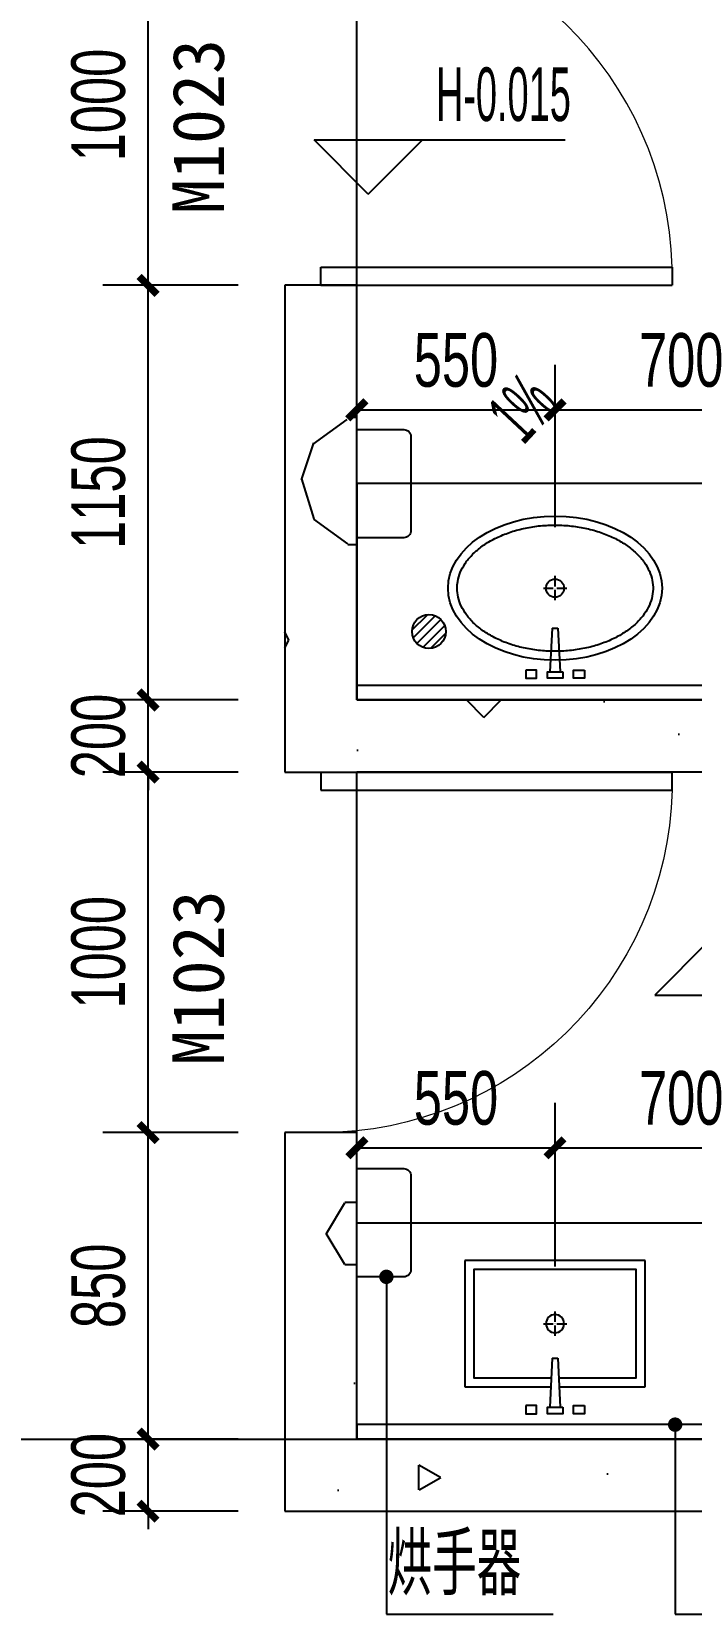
# Model space of a CAD drawing. Extents: x -26219 to 315419, y -160410 to -120810.
# Drawn here: x 278486 to 280317, y -140030 to -135640 of the extents above; entities that cross this region are included whole.
import ezdxf
from ezdxf.xclip import XClip

# ---------------------------------------------------------------- set-up
doc = ezdxf.new("R2010")
doc.units = 0
doc.header["$LTSCALE"] = 1000
doc.header["$MEASUREMENT"] = 0
doc.header["$XCLIPFRAME"] = 0
doc.linetypes.add('104-14# 核心筒$2$DOTE', pattern=[2.42, 2, -0.2, 0.02, -0.2])
for name, color, linetype in [('$0$$0$$0$A-DIM_SYMB', 3, 'Continuous'), ('$0$$0$$0$PUB_TEXT', 7, 'Continuous'), ('01-标注_尺寸', 124, 'Continuous'), ('01-标注_标高', 200, 'Continuous'), ('01-标注_符号', 200, 'Continuous'), ('02-TEXT_标注', 130, 'Continuous'), ('02-TEXT_门窗', 151, 'Continuous'), ('104-13#14# B1核心筒$0$05-填充_天正', 26, 'Continuous'), ('104-13#14# B1核心筒$0$A-E_楼梯', 171, 'Continuous'), ('104-13#14# B1核心筒$0$A_STR-砼墙', 51, 'Continuous'), ('104-14# 核心筒$0$A-C_门', 150, 'Continuous'), ('104-14# 核心筒$0$A-I_卫-洁具', 241, 'Continuous'), ('104-14# 核心筒$0$A-TECH_水', 3, 'Continuous'), ('104-14# 核心筒$0$A_STR-砌块墙', 121, 'Continuous'), ('104-14# 核心筒$2$05-填充_天正', 26, 'Continuous'), ('104-14# 核心筒$2$A_AXIS-轴线', 36, '104-14# 核心筒$2$DOTE')]:
    doc.layers.add(name, color=color, linetype=linetype)
doc.layers.add('B1幕墙$0$04-不打印_辅助线', color=165, linetype='Continuous', plot=False)
doc.styles.add('_TCH_DIM', font='ros.shx', dxfattribs={"width": 0.75, "bigfont": 'jd.shx'})
doc.styles.add('_TCH_DIM_T3', font='ros.shx', dxfattribs={"width": 0.705882, "bigfont": 'jd.shx'})
doc.styles.add('_TCH_WINDOW', font='STXIHEI_0.TTF')
doc.dimstyles.new('_TCH_ARCH&&50', dxfattribs={"dimtxt": 148.75, "dimasz": 50, "dimexe": 125, "dimexo": 150, "dimgap": 63.125, "dimtad": 1, "dimdec": 0, "dimzin": 0, "dimdsep": 46, "dimtxsty": '_TCH_DIM_T3', "dimblk": 'ARCHTICK', "dimcen": 0.09, "dimclrt": 7, "dimazin": 2, "dimtfac": 1, "dimtdec": 0, "dimtix": 1, "dimtmove": 2, "dimatfit": 3, "dimfxl": 0, "dimtolj": 1, "dimtzin": 0, "dimarcsym": 0})
pattern_1 = [(0, (531, -549), (900, 1800), [0, -1800]), (0, (-522, -792), (900, 1800), [0, -1800]), (0, (63, -810), (900, 1800), [0, -1800]), (0, (702, -279), (900, 1800), [0, -1800]), (0, (-45, -900), (900, 1800), [0, -1800]), (0, (882, 855), (900, 1800), [0, -1800]), (0, (333, 711), (900, 1800), [0, -1800]), (0, (621, 486), (900, 1800), [0, -1800]), (0, (-846, 450), (900, 1800), [0, -1800]), (0, (36, 369), (900, 1800), [0, -1800]), (0, (-306, -90), (900, 1800), [0, -1800]), (0, (-288, -765), (900, 1800), [0, -1800]), (0, (387, -837), (900, 1800), [0, -1800]), (0, (882, -45), (900, 1800), [0, -1800]), (0, (-801, -324), (900, 1800), [0, -1800]), (0, (-648, -18), (900, 1800), [0, -1800]), (0, (54, -144), (900, 1800), [0, -1800]), (0, (-198, -405), (900, 1800), [0, -1800]), (0, (-342, 189), (900, 1800), [0, -1800]), (0, (-117, 864), (900, 1800), [0, -1800]), (0, (-729, -702), (900, 1800), [0, -1800]), (0, (261, 495), (900, 1800), [0, -1800]), (0, (-576, 522), (900, 1800), [0, -1800]), (0, (-720, 756), (900, 1800), [0, -1800]), (130.60129, (771.43, 291.43), (-4499.99995, 5400.00002), [79.025, -33111.333]), (18.43495, (642.86, 325.71), (4500, 1800), [81.316, -11302.884]), (90, (642.9, 248.6), (900, 1800), [77.143, -3522.857]), (161.56505, (720, 222.86), (-4500, 1799.9999), [81.316, -11302.884]), (53.1301, (720, 222.86), (900, 1800), [85.714, -8914.285]), (135, (788.6, -694.3), (-900, 1800), [72.73, -5018.438]), (45, (685.7, -694.3), (900, 1800), [72.73, -5018.438]), (135, (737.14, -745.7), (-900, 1800), [72.73, -5018.438]), (45, (737.14, -745.7), (900, 1800), [72.73, -5018.438]), (116.565, (-77.1, 514.3), (-0.0002, 3600), [95.83, -1916.63]), (180, (-120, 600), (-900, 1800), [102.857, -1697.143]), (63.435, (-265.7, 514.3), (8e-06, 3600), [95.83, -1916.63]), (116.565, (-222.9, 428.6), (-0.0002, 3600), [95.83, -1916.63]), (0, (-222.9, 428.6), (900, 1800), [102.857, -1697.143]), (63.435, (-120, 428.6), (8e-06, 3600), [95.83, -1916.63]), (107.10273, (600, -94.286), (-2699.999897, 9000.000015), [116.584, -48848.707]), (143.97263, (565.71, 17.14), (-17099.99978, 12599.99999), [116.584, -24366.06]), (180, (471.4, 85.7), (-900, 1800), [111.43, -1688.57]), (36.02737, (265.71, 17.14), (17099.99987, 12599.99986), [116.584, -24366.06]), (71.56505, (231.43, -85.7), (2700, 9000), [108.42, -11275.778]), (107.10273, (265.714, -197.14), (-2699.999897, 9000.000015), [116.584, -48848.707]), (143.97263, (360, -265.71), (-17099.99978, 12599.99999), [116.584, -24366.06]), (0, (360, -265.7), (900, 1800), [111.43, -1688.57]), (36.02737, (471.43, -265.71), (17099.99987, 12599.99986), [116.584, -24366.06]), (71.56505, (565.71, -197.14), (2700, 9000), [108.42, -11275.778]), (150.25512, (617.14, 745.71), (-2700, 1800), [69.105, -14442.96]), (90, (557.1, 711.4), (900, 1800), [68.57, -3531.428]), (29.74488, (557.14, 711.43), (2700, 1800), [69.105, -14442.96]), (116.565, (197.1, -531.4), (-0.0002, 3600), [95.83, -1916.63]), (168.69007, (154.29, -445.71), (-8100, 1799.99995), [87.412, -18269.056]), (41.185925, (0, -488.57), (22499.999864, 19799.99983), [91.116, -38177.406]), (90, (0, -574.3), (900, 1800), [85.714, -3514.285]), (138.81407, (68.57, -634.286), (-22499.9996, 19800.000126), [91.116, -38177.406]), (16.69924, (68.57, -634.286), (29699.99978, 8999.999906), [89.488, -37495.613]), (60.9454, (154.29, -608.57), (900, 1799.999984), [88.248, -36976.018]), (109.98311, (-557.14, 222.86), (-4500.000017, 12599.999967), [100.326, -42036.592]), (155.556045, (-591.43, 317.14), (-11700.000045, 5399.99989), [103.57, -43395.394]), (24.443955, (-780, 317.14), (11700.000006, 5399.999974), [103.57, -43395.394]), (70.01689, (-814.286, 222.86), (4500.000014, 12599.99997), [100.326, -42036.592]), (109.98311, (-780, 128.57), (-4500.000017, 12599.999967), [100.326, -42036.592]), (160.0169, (-685.71, 94.29), (-4500, 1799.99992), [100.326, -20968.132]), (19.9831, (-685.71, 94.29), (4499.99998, 1800), [100.326, -20968.132]), (70.01689, (-591.43, 128.57), (4500.000014, 12599.99997), [100.326, -42036.592]), (122.00538, (111.43, 60), (-900.00012, 1799.9999), [80.863, -16900.302]), (18.43495, (-8.57, 102.86), (4500, 1800), [81.316, -11302.884]), (90, (-8.6, 25.7), (900, 1800), [77.143, -3522.857]), (161.56505, (68.57, 0), (-4500, 1799.9999), [81.316, -11302.884]), (54.46232, (68.57, 0), (6299.99999, 8999.99999), [73.734, -30894.635]), (116.565, (-411.4, -377.1), (-0.0002, 3600), [95.83, -1916.63]), (180, (-454.3, -291.4), (-900, 1800), [94.286, -1705.714]), (59.03624, (-600, -377.14), (900, 1800), [99.96, -20891.466]), (120.96376, (-548.57, -462.86), (-900.00012, 1799.99992), [99.96, -20891.466]), (0, (-548.6, -462.9), (900, 1800), [94.286, -1705.714]), (63.435, (-454.3, -462.9), (8e-06, 3600), [95.83, -1916.63])]

# ---------------------------------------------------------------- blocks, each defined once
blk = doc.blocks.new('B1幕墙')
at = {"layer": 'B1幕墙$0$04-不打印_辅助线'}
blk.add_lwpolyline([(-19723.4, 110825.4), (-17951.5, 111952.4), (-14731.3, 106889.8), (-10015.2, 109889.5), (-6726.5, 109889.5), (-6726.5, 107689.5), (-6591.5, 107689.5), (-6591.5, 96729.1), (-3286.4, 91533.1), (-3400.3, 91460.7), (-609.5, 87073), (-44109.9, 59403.8), (-49479.8, 60532), (-116340.3, 165647.4), (-95570, 173811.9), (-95423.7, 173439.7), (-115742.4, 165452.7), (-49232.7, 60888.9), (-44187.1, 59828.8), (-1077.3, 87249.5), (-3868.2, 91637.2), (-3501.1, 91870.6)], dxfattribs=at)
blk = doc.blocks.new('104-13#14# B1核心筒')
at = {"layer": '104-13#14# B1核心筒$0$05-填充_天正', "linetype": 'Continuous'}
h = blk.add_hatch(dxfattribs=at)
h.set_pattern_fill('钢筋混凝土', color=256, scale=150, style=0)
h.set_pattern_definition([(45, (0, 0), (-265.16504, 265.16504), []), (50, (0, 0), (1075.8903, -94.1282), [112.5, -1237.5]), (355, (0, 0), (-208.127, 1128.288), [90, -990]), (100.4514, (89.7, -7.8), (867.764, 1034.1593), [95.61, -1051.713]), (46.1842, (0, 300), (1600.862, -248.2785), [168.75, -1856.25]), (96.6356, (133.4, 279.3), (1401.994, 1461.177), [143.415, -1577.57]), (351.1842, (0, 300), (1401.993, 1461.178), [135, -1485]), (21, (150, 225), (895.3606, -603.9283), [112.5, -1237.5]), (326, (150, 225), (364.973, 1087.725), [90, -990]), (71.4514, (224.6, 174.7), (1260.334, 483.796), [95.61, -1051.713]), (37.5, (0, 0), (18.2398, 499.3408), [0, -978, 0, -1005, 0, -993.75]), (7.5, (0, 0), (394.6043, 591.6176), [0, -573, 0, -955.5, 0, -378.75]), (327.5, (-334.5, 0), (800.73365, -33.8323), [0, -375, 0, -1170, 0, -1552.5]), (317.5, (-484.5, 0), (874.7793, 150.1575), [0, -487.5, 0, -777, 0, -1102.5])])
h.paths.add_polyline_path([(203250, -1200), (203250, -800), (170650, -800), (170650, -1200)])
at = {"layer": '104-13#14# B1核心筒$0$A_STR-砼墙', "linetype": 'Continuous'}
for p, q in [((203250, -800), (170650, -800)), ((203250, -1200), (170650, -1200))]:
    blk.add_line(p, q, dxfattribs=at)
at = {"layer": '104-13#14# B1核心筒$0$A-E_楼梯', "rotation": 57.54087654752239}
blk.add_blockref('B1幕墙', (289197.1, 8062.4), dxfattribs=at)
blk = doc.blocks.new('104-14# 核心筒$0$jhat')
for p, q in [((-395, -250), (-395, 250)), ((-395, 250), (-45, 250)), ((-45, 250), (-45, 11.7)), ((-220, 32.3), (-220, 5)), ((-124.8, 8), (11.7, 14.4)), ((-124.8, 8), (-124.8, -8)), ((11.7, 14.4), (11.7, -14.4)), ((-225, 0), (-253.8, 0)), ((-220, -5), (-220, -32.8)), ((-186.7, 0), (-215, 0)), ((-124.8, -8), (11.7, -14.4)), ((-45, -12.4), (-45, -250)), ((-45, -250), (-395, -250))]:
    blk.add_line(p, q)
at = {"color": 8}
blk.add_lwpolyline([(-70, -11.1), (-70, -225), (-370, -225), (-370, 225), (-70, 225), (-70, 10.6)], dxfattribs=at)
for points in [[(7.2, 81.4), (30, 81.4), (30, 51.4), (7.2, 51.4)], [(11.7, -21.4), (30, -21.4), (30, 21.4), (11.7, 21.4)], [(7.2, -81.4), (30, -81.4), (30, -51.4), (7.2, -51.4)]]:
    blk.add_lwpolyline(points, close=True)
at = {"ltscale": 1000, "const_width": 0.84}
blk.add_lwpolyline([(-219.6, 0.1, 1), (-220.4, 0.1, 1)], format="xyb", close=True, dxfattribs=at)
blk.add_circle((-220, 0), 25.2)
blk = doc.blocks.new('104-14# 核心筒$0$meae')
for p, q in [((-215, 0), (-243.8, 0)), ((-210, 5), (-210, 32.8)), ((-176.7, 0), (-205, 0)), ((-99.5, 8), (21.7, 14.4)), ((-99.5, -8), (-99.5, 8)), ((21.7, -14.4), (21.7, 14.4)), ((-210, -32.3), (-210, -5)), ((-99.5, -8), (21.7, -14.4))]:
    blk.add_line(p, q)
for points in [[(17.2, 81.4), (40, 81.4), (40, 51.4), (17.2, 51.4)], [(21.7, 21.4), (40, 21.4), (40, -21.4), (21.7, -21.4)], [(17.2, -81.4), (40, -81.4), (40, -51.4), (17.2, -51.4)]]:
    blk.add_lwpolyline(points, close=True)
at = {"const_width": 0.84}
blk.add_lwpolyline([(-209.6, -0.1, -1), (-210.4, -0.1, -1)], format="xyb", close=True, dxfattribs=at)
blk.add_circle((-210, 0), 25.2)
blk.add_ellipse((-210, 0), major_axis=(0, -296.8), ratio=0.673766)
at = {"color": 8}
blk.add_open_spline([(-210, -271.8), (-201.6, -271.8), (-193.3, -270.9), (-176.6, -267), (-168.2, -264.1), (-151.7, -256.3), (-143.6, -251.4), (-127.7, -239.7), (-119.9, -232.8), (-105, -217.1), (-97.9, -208.3), (-84.5, -189), (-78.3, -178.5), (-66.9, -156.1), (-61.7, -144.2), (-52.7, -119.1), (-48.8, -106), (-42.4, -79), (-39.9, -65.1), (-36.4, -36.9), (-35.4, -22.5), (-34.8, 6.2), (-35.3, 20.7), (-37.7, 49.2), (-39.6, 63.3), (-45, 90.9), (-48.3, 104.3), (-56.4, 130.2), (-61.1, 142.6), (-71.6, 166.1), (-77.5, 177.1), (-90.2, 197.7), (-97, 207.1), (-111.4, 224.2), (-118.9, 231.8), (-134.5, 245.1), (-142.5, 250.8), (-158.9, 260.1), (-167.2, 263.7), (-183.8, 269), (-192.2, 270.7), (-208.9, 272.2), (-217.3, 271.9), (-234, 269.5), (-242.4, 267.4), (-259, 261.1), (-267.2, 256.9), (-283.4, 246.7), (-291.3, 240.5), (-306.7, 226.3), (-314.1, 218.2), (-328.1, 200.2), (-334.7, 190.4), (-346.9, 169), (-352.4, 157.6), (-362.4, 133.5), (-366.8, 120.8), (-374.2, 94.4), (-377.2, 80.8), (-381.8, 52.9), (-383.4, 38.7), (-385.1, 10.1), (-385.2, -4.4), (-383.9, -33.1), (-382.5, -47.4), (-378.3, -75.4), (-375.4, -89.1), (-368.4, -115.7), (-364.2, -128.5), (-354.5, -153), (-349.1, -164.6), (-337.2, -186.3), (-330.7, -196.4), (-316.9, -214.8), (-309.6, -223.2), (-294.4, -237.9), (-286.5, -244.3), (-270.4, -255.1), (-262.2, -259.5), (-245.6, -266.3), (-237.3, -268.8), (-222.6, -271.3), (-216.3, -271.8), (-210, -271.8)], degree=3, knots=[0, 0, 0, 0, 0.154173, 0.154173, 0.308346, 0.308346, 0.462518, 0.462518, 0.616691, 0.616691, 0.770864, 0.770864, 0.925037, 0.925037, 1.07921, 1.07921, 1.233382, 1.233382, 1.387555, 1.387555, 1.541728, 1.541728, 1.695901, 1.695901, 1.850074, 1.850074, 2.004247, 2.004247, 2.158419, 2.158419, 2.312592, 2.312592, 2.466765, 2.466765, 2.620938, 2.620938, 2.775111, 2.775111, 2.929283, 2.929283, 3.083456, 3.083456, 3.237629, 3.237629, 3.391802, 3.391802, 3.545975, 3.545975, 3.700147, 3.700147, 3.85432, 3.85432, 4.008493, 4.008493, 4.162666, 4.162666, 4.316839, 4.316839, 4.471011, 4.471011, 4.625184, 4.625184, 4.779357, 4.779357, 4.93353, 4.93353, 5.087703, 5.087703, 5.241876, 5.241876, 5.396048, 5.396048, 5.550221, 5.550221, 5.704394, 5.704394, 5.858567, 5.858567, 6.01274, 6.01274, 6.166912, 6.166912, 6.283185, 6.283185, 6.283185, 6.283185], dxfattribs=at)
blk = doc.blocks.new('104-14# 核心筒$0$$DorLib2D$00000001')
for p, q in [((0.45, 0.975), (0.5, 0.975)), ((0.45, 0), (0.45, 0.975)), ((0.5, 0), (0.5, 0.975)), ((0.5, 0), (0.45, 0))]:
    blk.add_line(p, q)
at = {"lineweight": 13}
blk.add_arc((0.475, 0), 0.975, 91.4693, 180, dxfattribs=at)
blk = doc.blocks.new('104-14# 核心筒$0$$TwtSys$00000141')
for p, q in [((-94.2, 7.7), (-10.1, 91.8)), ((-94.2, 7.7), (-10.1, 91.8)), ((-87.2, -35.1), (35.1, 87.2)), ((-87.2, -35.1), (35.1, 87.2)), ((-66.5, -66.5), (66.5, 66.5)), ((-66.5, -66.5), (66.5, 66.5)), ((-32.4, -87.1), (87.6, 32.9)), ((-32.4, -87.1), (87.6, 32.9)), ((11.4, -92.3), (92.3, -11.4)), ((11.4, -92.3), (92.3, -11.4))]:
    blk.add_line(p, q)
blk.add_circle((0, 0), 94)
blk.add_circle((0, 0), 94)
blk = doc.blocks.new('104-14# 核心筒')
at = {"layer": '104-14# 核心筒$2$05-填充_天正'}
h = blk.add_hatch(dxfattribs=at)
h.set_pattern_fill('加气混凝土', color=256, scale=150, style=0)
h.set_pattern_definition(pattern_1)
h.paths.add_polyline_path([(35600, 98850), (35600, 100000), (35400, 100000), (35400, 98750), (35533.3, 98750)])
h = blk.add_hatch(dxfattribs=at)
h.set_pattern_fill('加气混凝土', color=256, scale=150, style=0)
h.set_pattern_definition(pattern_1)
h.paths.add_polyline_path([(37500, 98783.3), (37400, 98850), (35600, 98850), (35533.3, 98750), (35600, 98650), (37500, 98650)])
h = blk.add_hatch(dxfattribs=at)
h.set_pattern_fill('加气混凝土', color=256, scale=150, style=0)
h.set_pattern_definition(pattern_1)
h.paths.add_polyline_path([(35400, 98750), (35400, 98650), (35600, 98650), (35533.3, 98750)])
h = blk.add_hatch(dxfattribs=at)
h.set_pattern_fill('加气混凝土', color=256, scale=150, style=0)
h.set_pattern_definition(pattern_1)
h.paths.add_polyline_path([(35600, 96800), (35600, 97650), (35400, 97650), (35400, 96600)])
h = blk.add_hatch(dxfattribs=at)
h.set_pattern_fill('加气混凝土', color=256, scale=150, style=0)
h.set_pattern_definition(pattern_1)
h.paths.add_polyline_path([(35600, 96800), (35400, 96600), (37500, 96600), (37500, 96733.3), (37400, 96800)])
at = {"layer": '104-14# 核心筒$0$A-C_门'}
for p, q in [((35600, 100000), (35600, 101000)), ((35600, 97650), (35600, 98650))]:
    blk.add_line(p, q, dxfattribs=at)
at = {"layer": '104-14# 核心筒$0$A-I_卫-洁具', "ltscale": 0.1}
for points in [[(35600, 99300), (35600, 99600), (35730, 99600, -0.414214), (35750, 99580), (35750, 99320, -0.414214), (35730, 99300)], [(35600, 97250), (35600, 97550), (35730, 97550, -0.414214), (35750, 97530), (35750, 97270, -0.414214), (35730, 97250)]]:
    blk.add_lwpolyline(points, format="xyb", close=True, dxfattribs=at)
for points in [[(35600, 98850), (37400, 98850), (37400, 99450), (35600, 99450)], [(35600, 98850), (37400, 98850), (37400, 98890), (35600, 98890)], [(37400, 96800), (35600, 96800), (35600, 97400), (37400, 97400)], [(35600, 96800), (37400, 96800), (37400, 96840), (35600, 96840)]]:
    blk.add_lwpolyline(points, close=True, dxfattribs=at)
at = {"layer": '104-14# 核心筒$0$A_STR-砌块墙'}
for p, q in [((35600, 100000), (35400, 100000)), ((35400, 100000), (35400, 98750)), ((35600, 98850), (35600, 100000)), ((37400, 98850), (35600, 98850)), ((35400, 98750), (35400, 98650)), ((35400, 98650), (35600, 98650)), ((37500, 98650), (35600, 98650)), ((35600, 97650), (35400, 97650)), ((35400, 97650), (35400, 96600)), ((35600, 96800), (35600, 97650)), ((35600, 96800), (37400, 96800)), ((35400, 96600), (37500, 96600))]:
    blk.add_line(p, q, dxfattribs=at)
at = {"layer": '104-14# 核心筒$2$A_AXIS-轴线'}
blk.add_line((-9370.1, 96800), (120259.9, 96800), dxfattribs=at)
at = {"layer": '104-14# 核心筒$0$A-C_门', "yscale": -1000, "zscale": 200, "rotation": 89.99999999999795}
for p, xscale in [((35500, 100500), -1000), ((35500, 98150), 1000)]:
    blk.add_blockref('104-14# 核心筒$0$$DorLib2D$00000001', p, dxfattribs=dict(at, xscale=xscale))
at = {"layer": '104-14# 核心筒$0$A-I_卫-洁具', "ltscale": 0.1, "rotation": 270}
blk.add_blockref('104-14# 核心筒$0$meae', (36150, 98950), dxfattribs=at)
at = {"layer": '104-14# 核心筒$0$A-I_卫-洁具', "ltscale": 0.1, "xscale": -1, "rotation": 90}
blk.add_blockref('104-14# 核心筒$0$jhat', (36150, 96900), dxfattribs=at)
at = {"layer": '104-14# 核心筒$0$A-TECH_水', "xscale": 0.5, "yscale": 0.5, "zscale": 0.5}
blk.add_blockref('104-14# 核心筒$0$$TwtSys$00000141', (35800, 99039.6), dxfattribs=at)
blk = doc.blocks.new('_ArchTick')
at = {"color": 0, "linetype": 'ByBlock', "const_width": 0.4}
blk.add_lwpolyline([(-0.5, -0.5), (0.5, 0.5)], dxfattribs=at)
blk = doc.blocks.new('*D1600')
at = {"layer": '01-标注_尺寸', "color": 0, "lineweight": -2, "transparency": 16777216}
for p, q in [((279388.7, -137014), (279388.7, -136563.9)), ((279938.7, -137014), (279938.7, -136563.9)), ((279388.7, -136688.9), (279938.7, -136688.9))]:
    blk.add_line(p, q, dxfattribs=at)
at = {"layer": 'Defpoints', "color": 0, "transparency": 16777216}
for p in [(279938.7, -136688.9), (279388.7, -137164), (279938.7, -137164)]:
    blk.add_point(p, dxfattribs=at)
at = {"layer": '01-标注_尺寸', "color": 0, "lineweight": -2, "transparency": 16777216, "xscale": 50, "yscale": 50, "zscale": 50, "rotation": 180}
blk.add_blockref('_ArchTick', (279388.7, -136688.9), dxfattribs=at)
at = {"layer": '01-标注_尺寸', "color": 0, "lineweight": -2, "transparency": 16777216, "xscale": 50, "yscale": 50, "zscale": 50}
blk.add_blockref('_ArchTick', (279938.7, -136688.9), dxfattribs=at)
at = {"layer": '01-标注_尺寸', "color": 7, "transparency": 16777216, "insert": (279663.7, -136551.4), "char_height": 148.75, "attachment_point": 5, "style": '_TCH_DIM_T3'}
blk.add_mtext('\\A1;550', dxfattribs=at)
blk = doc.blocks.new('*D1601')
at = {"layer": '01-标注_尺寸', "color": 0, "lineweight": -2, "transparency": 16777216}
for p, q in [((279938.7, -137014), (279938.7, -136563.9)), ((280638.7, -137014), (280638.7, -136563.9)), ((279938.7, -136688.9), (280638.7, -136688.9))]:
    blk.add_line(p, q, dxfattribs=at)
at = {"layer": 'Defpoints', "color": 0, "transparency": 16777216}
for p in [(280638.7, -136688.9), (279938.7, -137164), (280638.7, -137164)]:
    blk.add_point(p, dxfattribs=at)
at = {"layer": '01-标注_尺寸', "color": 0, "lineweight": -2, "transparency": 16777216, "xscale": 50, "yscale": 50, "zscale": 50, "rotation": 180}
blk.add_blockref('_ArchTick', (279938.7, -136688.9), dxfattribs=at)
at = {"layer": '01-标注_尺寸', "color": 0, "lineweight": -2, "transparency": 16777216, "xscale": 50, "yscale": 50, "zscale": 50}
blk.add_blockref('_ArchTick', (280638.7, -136688.9), dxfattribs=at)
at = {"layer": '01-标注_尺寸', "color": 7, "transparency": 16777216, "insert": (280288.7, -136551.4), "char_height": 148.75, "attachment_point": 5, "style": '_TCH_DIM_T3'}
blk.add_mtext('\\A1;700', dxfattribs=at)
blk = doc.blocks.new('*D1610')
at = {"layer": '01-标注_尺寸', "color": 0, "lineweight": -2, "transparency": 16777216}
for p, q in [((278809.2, -139543.4), (278809.2, -139493.4)), ((279058.9, -139543.4), (278684.2, -139543.4)), ((278809.2, -139743.4), (278809.2, -139543.4)), ((279058.9, -139743.4), (278684.2, -139743.4)), ((278809.2, -139743.4), (278809.2, -139793.4))]:
    blk.add_line(p, q, dxfattribs=at)
at = {"layer": 'Defpoints', "color": 0, "transparency": 16777216}
for p in [(278809.2, -139543.4), (279208.9, -139543.4), (279208.9, -139743.4)]:
    blk.add_point(p, dxfattribs=at)
at = {"layer": '01-标注_尺寸', "color": 0, "lineweight": -2, "transparency": 16777216, "xscale": 50, "yscale": 50, "zscale": 50}
for p, rotation in [((278809.2, -139543.4), 270), ((278809.2, -139743.4), 90)]:
    blk.add_blockref('_ArchTick', p, dxfattribs=dict(at, rotation=rotation))
at = {"layer": '01-标注_尺寸', "color": 7, "transparency": 16777216, "insert": (278671.7, -139643.4), "char_height": 148.75, "attachment_point": 5, "rotation": 90, "style": '_TCH_DIM_T3'}
blk.add_mtext('\\A1;200', dxfattribs=at)
blk = doc.blocks.new('*D1611')
at = {"layer": '01-标注_尺寸', "color": 0, "lineweight": -2, "transparency": 16777216}
for p, q in [((279058.9, -138693.4), (278684.2, -138693.4)), ((278809.2, -139543.4), (278809.2, -138693.4)), ((279058.9, -139543.4), (278684.2, -139543.4))]:
    blk.add_line(p, q, dxfattribs=at)
at = {"layer": 'Defpoints', "color": 0, "transparency": 16777216}
for p in [(278809.2, -138693.4), (279208.9, -138693.4), (279208.9, -139543.4)]:
    blk.add_point(p, dxfattribs=at)
at = {"layer": '01-标注_尺寸', "color": 0, "lineweight": -2, "transparency": 16777216, "xscale": 50, "yscale": 50, "zscale": 50}
for p, rotation in [((278809.2, -138693.4), 90), ((278809.2, -139543.4), 270)]:
    blk.add_blockref('_ArchTick', p, dxfattribs=dict(at, rotation=rotation))
at = {"layer": '01-标注_尺寸', "color": 7, "transparency": 16777216, "insert": (278671.7, -139118.4), "char_height": 148.75, "attachment_point": 5, "rotation": 90, "style": '_TCH_DIM_T3'}
blk.add_mtext('\\A1;850', dxfattribs=at)
blk = doc.blocks.new('*D1612')
at = {"layer": '01-标注_尺寸', "color": 0, "lineweight": -2, "transparency": 16777216}
for p, q in [((279058.9, -137693.4), (278684.2, -137693.4)), ((278809.2, -138693.4), (278809.2, -137693.4)), ((279058.9, -138693.4), (278684.2, -138693.4))]:
    blk.add_line(p, q, dxfattribs=at)
at = {"layer": 'Defpoints', "color": 0, "transparency": 16777216}
for p in [(278809.2, -137693.4), (279208.9, -137693.4), (279208.9, -138693.4)]:
    blk.add_point(p, dxfattribs=at)
at = {"layer": '01-标注_尺寸', "color": 0, "lineweight": -2, "transparency": 16777216, "xscale": 50, "yscale": 50, "zscale": 50}
for p, rotation in [((278809.2, -137693.4), 90), ((278809.2, -138693.4), 270)]:
    blk.add_blockref('_ArchTick', p, dxfattribs=dict(at, rotation=rotation))
at = {"layer": '01-标注_尺寸', "color": 7, "transparency": 16777216, "insert": (278671.7, -138193.4), "char_height": 148.75, "attachment_point": 5, "rotation": 90, "style": '_TCH_DIM_T3'}
blk.add_mtext('\\A1;1000', dxfattribs=at)
blk = doc.blocks.new('*D1613')
at = {"layer": '01-标注_尺寸', "color": 0, "lineweight": -2, "transparency": 16777216}
for p, q in [((278809.2, -137493.4), (278809.2, -137443.4)), ((279058.9, -137493.4), (278684.2, -137493.4)), ((278809.2, -137693.4), (278809.2, -137493.4)), ((279058.9, -137693.4), (278684.2, -137693.4)), ((278809.2, -137693.4), (278809.2, -137743.4))]:
    blk.add_line(p, q, dxfattribs=at)
at = {"layer": 'Defpoints', "color": 0, "transparency": 16777216}
for p in [(278809.2, -137493.4), (279208.9, -137493.4), (279208.9, -137693.4)]:
    blk.add_point(p, dxfattribs=at)
at = {"layer": '01-标注_尺寸', "color": 0, "lineweight": -2, "transparency": 16777216, "xscale": 50, "yscale": 50, "zscale": 50}
for p, rotation in [((278809.2, -137493.4), 270), ((278809.2, -137693.4), 90)]:
    blk.add_blockref('_ArchTick', p, dxfattribs=dict(at, rotation=rotation))
at = {"layer": '01-标注_尺寸', "color": 7, "transparency": 16777216, "insert": (278671.7, -137593.4), "char_height": 148.75, "attachment_point": 5, "rotation": 90, "style": '_TCH_DIM_T3'}
blk.add_mtext('\\A1;200', dxfattribs=at)
blk = doc.blocks.new('*D1614')
at = {"layer": '01-标注_尺寸', "color": 0, "lineweight": -2, "transparency": 16777216}
for p, q in [((279058.9, -136343.4), (278684.2, -136343.4)), ((278809.2, -137493.4), (278809.2, -136343.4)), ((279058.9, -137493.4), (278684.2, -137493.4))]:
    blk.add_line(p, q, dxfattribs=at)
at = {"layer": 'Defpoints', "color": 0, "transparency": 16777216}
for p in [(278809.2, -136343.4), (279208.9, -136343.4), (279208.9, -137493.4)]:
    blk.add_point(p, dxfattribs=at)
at = {"layer": '01-标注_尺寸', "color": 0, "lineweight": -2, "transparency": 16777216, "xscale": 50, "yscale": 50, "zscale": 50}
for p, rotation in [((278809.2, -136343.4), 90), ((278809.2, -137493.4), 270)]:
    blk.add_blockref('_ArchTick', p, dxfattribs=dict(at, rotation=rotation))
at = {"layer": '01-标注_尺寸', "color": 7, "transparency": 16777216, "insert": (278671.7, -136918.4), "char_height": 148.75, "attachment_point": 5, "rotation": 90, "style": '_TCH_DIM_T3'}
blk.add_mtext('\\A1;1150', dxfattribs=at)
blk = doc.blocks.new('*D1615')
at = {"layer": '01-标注_尺寸', "color": 0, "lineweight": -2, "transparency": 16777216}
for p, q in [((279058.9, -135343.4), (278684.2, -135343.4)), ((278809.2, -136343.4), (278809.2, -135343.4)), ((279058.9, -136343.4), (278684.2, -136343.4))]:
    blk.add_line(p, q, dxfattribs=at)
at = {"layer": 'Defpoints', "color": 0, "transparency": 16777216}
for p in [(278809.2, -135343.4), (279208.9, -135343.4), (279208.9, -136343.4)]:
    blk.add_point(p, dxfattribs=at)
at = {"layer": '01-标注_尺寸', "color": 0, "lineweight": -2, "transparency": 16777216, "xscale": 50, "yscale": 50, "zscale": 50}
for p, rotation in [((278809.2, -135343.4), 90), ((278809.2, -136343.4), 270)]:
    blk.add_blockref('_ArchTick', p, dxfattribs=dict(at, rotation=rotation))
at = {"layer": '01-标注_尺寸', "color": 7, "transparency": 16777216, "insert": (278671.7, -135843.4), "char_height": 148.75, "attachment_point": 5, "rotation": 90, "style": '_TCH_DIM_T3'}
blk.add_mtext('\\A1;1000', dxfattribs=at)
blk = doc.blocks.new('*D1666')
at = {"layer": '01-标注_尺寸', "color": 0, "lineweight": -2, "transparency": 16777216}
for p, q in [((279388.7, -139064.7), (279388.7, -138610.6)), ((279938.7, -139064.7), (279938.7, -138610.6)), ((279388.7, -138735.6), (279938.7, -138735.6))]:
    blk.add_line(p, q, dxfattribs=at)
at = {"layer": 'Defpoints', "color": 0, "transparency": 16777216}
for p in [(279938.7, -138735.6), (279388.7, -139214.7), (279938.7, -139214.7)]:
    blk.add_point(p, dxfattribs=at)
at = {"layer": '01-标注_尺寸', "color": 0, "lineweight": -2, "transparency": 16777216, "xscale": 50, "yscale": 50, "zscale": 50, "rotation": 180}
blk.add_blockref('_ArchTick', (279388.7, -138735.6), dxfattribs=at)
at = {"layer": '01-标注_尺寸', "color": 0, "lineweight": -2, "transparency": 16777216, "xscale": 50, "yscale": 50, "zscale": 50}
blk.add_blockref('_ArchTick', (279938.7, -138735.6), dxfattribs=at)
at = {"layer": '01-标注_尺寸', "color": 7, "transparency": 16777216, "insert": (279663.7, -138598.1), "char_height": 148.75, "attachment_point": 5, "style": '_TCH_DIM_T3'}
blk.add_mtext('\\A1;550', dxfattribs=at)
blk = doc.blocks.new('*D1667')
at = {"layer": '01-标注_尺寸', "color": 0, "lineweight": -2, "transparency": 16777216}
for p, q in [((279938.7, -139064.7), (279938.7, -138610.6)), ((280638.7, -139064.7), (280638.7, -138610.6)), ((279938.7, -138735.6), (280638.7, -138735.6))]:
    blk.add_line(p, q, dxfattribs=at)
at = {"layer": 'Defpoints', "color": 0, "transparency": 16777216}
for p in [(280638.7, -138735.6), (279938.7, -139214.7), (280638.7, -139214.7)]:
    blk.add_point(p, dxfattribs=at)
at = {"layer": '01-标注_尺寸', "color": 0, "lineweight": -2, "transparency": 16777216, "xscale": 50, "yscale": 50, "zscale": 50, "rotation": 180}
blk.add_blockref('_ArchTick', (279938.7, -138735.6), dxfattribs=at)
at = {"layer": '01-标注_尺寸', "color": 0, "lineweight": -2, "transparency": 16777216, "xscale": 50, "yscale": 50, "zscale": 50}
blk.add_blockref('_ArchTick', (280638.7, -138735.6), dxfattribs=at)
at = {"layer": '01-标注_尺寸', "color": 7, "transparency": 16777216, "insert": (280288.7, -138598.1), "char_height": 148.75, "attachment_point": 5, "style": '_TCH_DIM_T3'}
blk.add_mtext('\\A1;700', dxfattribs=at)

msp = doc.modelspace()

# ---------------------------------------------------------------- linework, layer by layer
at = {"layer": '$0$$0$$0$A-DIM_SYMB'}
msp.add_lwpolyline([(280072.9, -136628.1, 0, 0, 0), (279870, -136845.3, 40, 0, 0), (279767.6, -136955, 0, 0, 0)], format="xyseb", dxfattribs=at)
at = {"layer": '01-标注_标高'}
for p, q in [((279420.5, -136090.3), (279270.5, -135940.3)), ((279270.5, -135940.3), (279966.8, -135940.3)), ((279420.5, -136090.3), (279570.5, -135940.3)), ((280365.2, -138161.9), (280215.2, -138311.9)), ((280215.2, -138311.9), (280911.5, -138311.9))]:
    msp.add_line(p, q, dxfattribs=at)
at = {"layer": '01-标注_符号'}
for p, q in [((279470.6, -139093.4), (279470.6, -140029.5)), ((280271.9, -139503.4), (280271.9, -140029.5)), ((279470.6, -140029.5), (279933.4, -140029.5)), ((280271.9, -140029.5), (280654.2, -140029.5))]:
    msp.add_line(p, q, dxfattribs=at)
at = {"layer": '01-标注_符号', "const_width": 20}
for points in [[(279470.6, -139083.4, 1), (279470.6, -139103.4, 1)], [(280271.9, -139493.4, 1), (280271.9, -139513.4, 1)]]:
    msp.add_lwpolyline(points, format="xyb", close=True, dxfattribs=at)

# ---------------------------------------------------------------- block references
ref = msp.add_blockref('104-13#14# B1核心筒', (83110.6, -136819.8))
XClip(ref).set_block_clipping_path([(166599.9946633652, -1823.14907876), (171999.9946633652, 8745.6171003908)])
ref = msp.add_blockref('104-14# 核心筒', (243788.7, -236343.4))
XClip(ref).set_block_clipping_path([(32000, 95800), (42400, 107298.7390783391)])

# ---------------------------------------------------------------- texts
at = {"layer": '$0$$0$$0$PUB_TEXT', "style": '_TCH_DIM', "width": 0.529412}
msp.add_text('1%', height=148.75, rotation=46.9623, dxfattribs=at).set_placement((279850.5, -136789.3))
at = {"layer": '02-TEXT_标注', "style": '_TCH_DIM'}
for s, height, width, p in [('H-0.015', 148.75, 0.529412, (279607.9, -135887.8)), ('烘手器', 173.64, 0.75, (279473.9, -139977))]:
    msp.add_text(s, height=height, dxfattribs=dict(at, width=width)).set_placement(p)
at = {"layer": '02-TEXT_门窗', "style": '_TCH_WINDOW'}
for p in [(279019.6, -136145.7), (279019.6, -138506.8)]:
    msp.add_text('M1023', height=142.71, rotation=90, dxfattribs=at).set_placement(p)

# ---------------------------------------------------------------- dimensions: what is measured, and where the dimension line sits
at = {"layer": '01-标注_尺寸'}
for p1, p2, distance, picture, middle in [((279208.9, -136343.4), (279208.9, -135343.4), 399.7, '*D1615', (278671.7, -135843.4)), ((279208.9, -137493.4), (279208.9, -136343.4), 399.7, '*D1614', (278671.7, -136918.4)), ((279388.7, -137164), (279938.7, -137164), 475.1, '*D1600', (279663.7, -136551.4)), ((279938.7, -137164), (280638.7, -137164), 475.1, '*D1601', (280288.7, -136551.4)), ((279208.9, -137693.4), (279208.9, -137493.4), 399.7, '*D1613', (278671.7, -137593.4)), ((279208.9, -138693.4), (279208.9, -137693.4), 399.7, '*D1612', (278671.7, -138193.4)), ((279388.7, -139214.7), (279938.7, -139214.7), 479, '*D1666', (279663.7, -138598.1)), ((279938.7, -139214.7), (280638.7, -139214.7), 479, '*D1667', (280288.7, -138598.1)), ((279208.9, -139543.4), (279208.9, -138693.4), 399.7, '*D1611', (278671.7, -139118.4)), ((279208.9, -139743.4), (279208.9, -139543.4), 399.7, '*D1610', (278671.7, -139643.4))]:
    dim = msp.add_aligned_dim(p1=p1, p2=p2, distance=distance, dimstyle='_TCH_ARCH&&50', dxfattribs=at)
    dim.commit()
    dim.dimension.update_dxf_attribs({"geometry": picture, "text_midpoint": middle})

doc.saveas('drawing.dxf')
